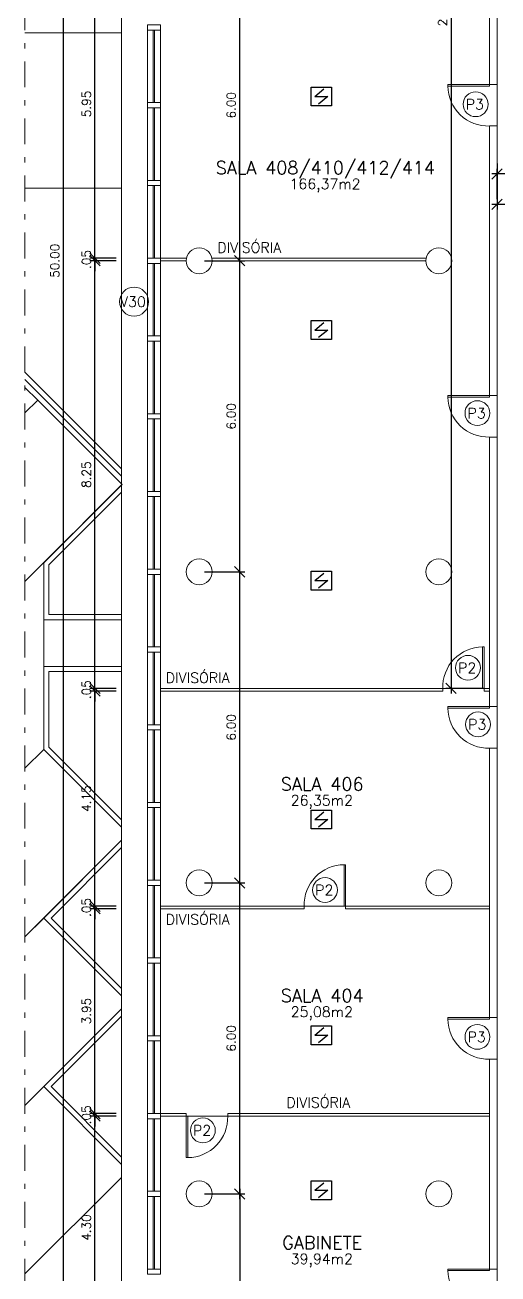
# Model space of a CAD drawing. Header units: millimetres. Extents: x 521 to 1055, y 261 to 520.
# Drawn here: x 597.95 to 607.08, y 379.7 to 403.8 of the extents above; entities that cross this region are included whole.
import ezdxf
from ezdxf.enums import TextEntityAlignment as Align

# ---------------------------------------------------------------- set-up
doc = ezdxf.new("R2010")
doc.units = ezdxf.units.MM
doc.linetypes.add('CONTINU', pattern=[0])
doc.linetypes.add('DASHDOTX2', pattern=[2, 1, -0.5, 0, -0.5])
doc.layers.add('0.1', color=8, linetype='Continuous', lineweight=13)
doc.layers.add('ppci', color=8, linetype='Continuous')
doc.styles.add('ROMANS', font='romans')
doc.styles.get("Standard").update_dxf_attribs({"font": 'romans.shx'})
doc.dimstyles.new('Fares Eng - 50', dxfattribs={"dimscale": 2, "dimtxt": 0.085, "dimasz": 0.1, "dimexe": 0.05, "dimexo": 0.05, "dimgap": 0.04, "dimtad": 1, "dimzin": 4, "dimdsep": 46, "dimtxsty": 'ROMANS', "dimblk1": 'OBLIQUE', "dimblk2": 'OBLIQUE', "dimsah": 1, "dimcen": 0.05, "dimdle": 0.05, "dimclrd": 8, "dimclre": 8, "dimclrt": 8, "dimaunit": 1, "dimadec": 0, "dimazin": 0, "dimtfac": 1, "dimtix": 1, "dimtmove": 2, "dimatfit": 0, "dimldrblk": 'OPEN90', "dimfxl": 1, "dimtolj": 1, "dimtzin": 0, "dimarcsym": 0})

# ---------------------------------------------------------------- blocks, each defined once
blk = doc.blocks.new('P80')
for points in [[(0, 0.86), (0, 0.83), (0.15, 0.83), (0.15, 0.86)], [(0, 0), (0, 0.03), (0.15, 0.03), (0.15, 0)]]:
    blk.add_lwpolyline(points)
blk.add_lwpolyline([(-0.8, 0.06), (0, 0.06), (0, 0.03), (-0.8, 0.03)], close=True)
at = {"color": 8}
blk.add_arc((-0.025, 0.056), 0.775, 88.1408, 179.6698, dxfattribs=at)
blk = doc.blocks.new('_OBLIQUE')
at = {"color": 0, "linetype": 'ByBlock'}
blk.add_line((-0.5, -0.5), (0.5, 0.5), dxfattribs=at)
blk = doc.blocks.new('*D749')
at = {"layer": '0.1', "color": 8, "linetype": 'CONTINU', "lineweight": -2, "transparency": 16777216}
for p, q in [((607.061, 401.122), (607.061, 400.234)), ((609.661, 400.334), (606.961, 400.334)), ((609.561, 400.035), (609.561, 400.434))]:
    blk.add_line(p, q, dxfattribs=at)
at = {"layer": 'DEFPOINTS', "color": 0, "linetype": 'CONTINU', "lineweight": -2, "transparency": 16777216}
for p in [(607.061, 401.222), (607.061, 400.334), (609.561, 399.935)]:
    blk.add_point(p, dxfattribs=at)
at = {"layer": '0.1', "color": 8, "linetype": 'CONTINU', "lineweight": -2, "transparency": 16777216, "xscale": 0.2, "yscale": 0.2, "zscale": 0.2, "rotation": 180}
blk.add_blockref('_OBLIQUE', (607.061, 400.334), dxfattribs=at)
at = {"layer": '0.1', "color": 8, "linetype": 'CONTINU', "lineweight": -2, "transparency": 16777216, "xscale": 0.2, "yscale": 0.2, "zscale": 0.2}
blk.add_blockref('_OBLIQUE', (609.561, 400.334), dxfattribs=at)
at = {"layer": '0.1', "color": 8, "linetype": 'CONTINU', "transparency": 16777216, "insert": (608.311, 400.499), "char_height": 0.17, "attachment_point": 5, "style": 'ROMANS'}
blk.add_mtext('\\A1;2.50', dxfattribs=at)
blk = doc.blocks.new('_Open90')
at = {"color": 0, "linetype": 'ByBlock', "lineweight": -2}
for p, q in [((0, 0), (-1, 0)), ((-0.5, 0.5), (0, 0)), ((0, 0), (-0.5, -0.5))]:
    blk.add_line(p, q, dxfattribs=at)
blk = doc.blocks.new('*D757')
at = {"layer": '0.1', "color": 8, "linetype": 'CONTINU', "lineweight": -2, "transparency": 16777216}
for p, q in [((598.691, 374.146), (598.691, 424.346)), ((599.099, 424.246), (598.591, 424.246)), ((599.099, 374.246), (598.591, 374.246))]:
    blk.add_line(p, q, dxfattribs=at)
at = {"layer": 'DEFPOINTS', "color": 0, "linetype": 'CONTINU', "lineweight": -2, "transparency": 16777216}
for p in [(598.691, 424.246), (599.199, 424.246), (599.199, 374.246)]:
    blk.add_point(p, dxfattribs=at)
at = {"layer": '0.1', "color": 8, "linetype": 'CONTINU', "lineweight": -2, "transparency": 16777216, "xscale": 0.2, "yscale": 0.2, "zscale": 0.2}
for p, rotation in [((598.691, 424.246), 90), ((598.691, 374.246), 270)]:
    blk.add_blockref('_OBLIQUE', p, dxfattribs=dict(at, rotation=rotation))
at = {"layer": '0.1', "color": 8, "linetype": 'CONTINU', "transparency": 16777216, "insert": (598.526, 399.246), "char_height": 0.17, "attachment_point": 5, "rotation": 90, "style": 'ROMANS'}
blk.add_mtext('\\A1;50.00', dxfattribs=at)
blk = doc.blocks.new('*D811')
at = {"layer": '0.1', "color": 8, "linetype": 'CONTINU', "lineweight": -2, "transparency": 16777216}
for p, q in [((601.411, 381.246), (602.194, 381.246)), ((602.094, 381.346), (602.094, 375.146)), ((601.411, 375.246), (602.194, 375.246))]:
    blk.add_line(p, q, dxfattribs=at)
at = {"layer": 'DEFPOINTS', "color": 0, "linetype": 'CONTINU', "lineweight": -2, "transparency": 16777216}
for p in [(601.311, 381.246), (601.311, 375.246), (602.094, 375.246)]:
    blk.add_point(p, dxfattribs=at)
at = {"layer": '0.1', "color": 8, "linetype": 'CONTINU', "lineweight": -2, "transparency": 16777216, "xscale": 0.2, "yscale": 0.2, "zscale": 0.2}
for p, rotation in [((602.094, 381.246), 90), ((602.094, 375.246), 270)]:
    blk.add_blockref('_OBLIQUE', p, dxfattribs=dict(at, rotation=rotation))
at = {"layer": '0.1', "color": 8, "linetype": 'CONTINU', "transparency": 16777216, "insert": (601.929, 378.246), "char_height": 0.17, "attachment_point": 5, "rotation": 90, "style": 'ROMANS'}
blk.add_mtext('\\A1;6.00', dxfattribs=at)
blk = doc.blocks.new('*D828')
at = {"layer": '0.1', "color": 8, "linetype": 'CONTINU', "lineweight": -2, "transparency": 16777216}
for p, q in [((607.061, 400.434), (607.061, 401.021)), ((616.211, 400.434), (616.211, 401.021)), ((616.311, 400.921), (606.961, 400.921))]:
    blk.add_line(p, q, dxfattribs=at)
at = {"layer": 'DEFPOINTS', "color": 0, "linetype": 'CONTINU', "lineweight": -2, "transparency": 16777216}
for p in [(607.061, 400.921), (607.061, 400.334), (616.211, 400.334)]:
    blk.add_point(p, dxfattribs=at)
at = {"layer": '0.1', "color": 8, "linetype": 'CONTINU', "lineweight": -2, "transparency": 16777216, "xscale": 0.2, "yscale": 0.2, "zscale": 0.2, "rotation": 180}
blk.add_blockref('_OBLIQUE', (607.061, 400.921), dxfattribs=at)
at = {"layer": '0.1', "color": 8, "linetype": 'CONTINU', "lineweight": -2, "transparency": 16777216, "xscale": 0.2, "yscale": 0.2, "zscale": 0.2}
blk.add_blockref('_OBLIQUE', (616.211, 400.921), dxfattribs=at)
at = {"layer": '0.1', "color": 8, "linetype": 'CONTINU', "transparency": 16777216, "insert": (611.636, 401.086), "char_height": 0.17, "attachment_point": 5, "style": 'ROMANS'}
blk.add_mtext('\\A1;9.15', dxfattribs=at)
blk = doc.blocks.new('*D837')
at = {"layer": '0.1', "color": 8, "linetype": 'CONTINU', "lineweight": -2, "transparency": 16777216}
for p, q in [((601.411, 387.246), (602.194, 387.246)), ((602.094, 381.146), (602.094, 387.346)), ((601.411, 381.246), (602.194, 381.246))]:
    blk.add_line(p, q, dxfattribs=at)
at = {"layer": 'DEFPOINTS', "color": 0, "linetype": 'CONTINU', "lineweight": -2, "transparency": 16777216}
for p in [(601.311, 387.246), (602.094, 387.246), (601.311, 381.246)]:
    blk.add_point(p, dxfattribs=at)
at = {"layer": '0.1', "color": 8, "linetype": 'CONTINU', "lineweight": -2, "transparency": 16777216, "xscale": 0.2, "yscale": 0.2, "zscale": 0.2}
for p, rotation in [((602.094, 387.246), 90), ((602.094, 381.246), 270)]:
    blk.add_blockref('_OBLIQUE', p, dxfattribs=dict(at, rotation=rotation))
at = {"layer": '0.1', "color": 8, "linetype": 'CONTINU', "transparency": 16777216, "insert": (601.929, 384.246), "char_height": 0.17, "attachment_point": 5, "rotation": 90, "style": 'ROMANS'}
blk.add_mtext('\\A1;6.00', dxfattribs=at)
blk = doc.blocks.new('*D785')
at = {"layer": '0.1', "color": 8, "linetype": 'CONTINU', "lineweight": -2, "transparency": 16777216}
for p, q in [((601.411, 393.246), (602.194, 393.246)), ((602.094, 387.146), (602.094, 393.346)), ((601.411, 387.246), (602.194, 387.246))]:
    blk.add_line(p, q, dxfattribs=at)
at = {"layer": 'DEFPOINTS', "color": 0, "linetype": 'CONTINU', "lineweight": -2, "transparency": 16777216}
for p in [(601.311, 393.246), (602.094, 393.246), (601.311, 387.246)]:
    blk.add_point(p, dxfattribs=at)
at = {"layer": '0.1', "color": 8, "linetype": 'CONTINU', "lineweight": -2, "transparency": 16777216, "xscale": 0.2, "yscale": 0.2, "zscale": 0.2}
for p, rotation in [((602.094, 393.246), 90), ((602.094, 387.246), 270)]:
    blk.add_blockref('_OBLIQUE', p, dxfattribs=dict(at, rotation=rotation))
at = {"layer": '0.1', "color": 8, "linetype": 'CONTINU', "transparency": 16777216, "insert": (601.929, 390.246), "char_height": 0.17, "attachment_point": 5, "rotation": 90, "style": 'ROMANS'}
blk.add_mtext('\\A1;6.00', dxfattribs=at)
blk = doc.blocks.new('*D838')
at = {"layer": '0.1', "color": 8, "linetype": 'CONTINU', "lineweight": -2, "transparency": 16777216}
for p, q in [((602.094, 393.146), (602.094, 399.346)), ((601.411, 399.246), (602.194, 399.246)), ((601.411, 393.246), (602.194, 393.246))]:
    blk.add_line(p, q, dxfattribs=at)
at = {"layer": 'DEFPOINTS', "color": 0, "linetype": 'CONTINU', "lineweight": -2, "transparency": 16777216}
for p in [(601.311, 399.246), (602.094, 399.246), (601.311, 393.246)]:
    blk.add_point(p, dxfattribs=at)
at = {"layer": '0.1', "color": 8, "linetype": 'CONTINU', "lineweight": -2, "transparency": 16777216, "xscale": 0.2, "yscale": 0.2, "zscale": 0.2}
for p, rotation in [((602.094, 399.246), 90), ((602.094, 393.246), 270)]:
    blk.add_blockref('_OBLIQUE', p, dxfattribs=dict(at, rotation=rotation))
at = {"layer": '0.1', "color": 8, "linetype": 'CONTINU', "transparency": 16777216, "insert": (601.929, 396.246), "char_height": 0.17, "attachment_point": 5, "rotation": 90, "style": 'ROMANS'}
blk.add_mtext('\\A1;6.00', dxfattribs=at)
blk = doc.blocks.new('*D839')
at = {"layer": '0.1', "color": 8, "linetype": 'CONTINU', "lineweight": -2, "transparency": 16777216}
for p, q in [((602.094, 399.146), (602.094, 405.346)), ((601.411, 405.246), (602.194, 405.246)), ((601.411, 399.246), (602.194, 399.246))]:
    blk.add_line(p, q, dxfattribs=at)
at = {"layer": 'DEFPOINTS', "color": 0, "linetype": 'CONTINU', "lineweight": -2, "transparency": 16777216}
for p in [(601.311, 405.246), (602.094, 405.246), (601.311, 399.246)]:
    blk.add_point(p, dxfattribs=at)
at = {"layer": '0.1', "color": 8, "linetype": 'CONTINU', "lineweight": -2, "transparency": 16777216, "xscale": 0.2, "yscale": 0.2, "zscale": 0.2}
for p, rotation in [((602.094, 405.246), 90), ((602.094, 399.246), 270)]:
    blk.add_blockref('_OBLIQUE', p, dxfattribs=dict(at, rotation=rotation))
at = {"layer": '0.1', "color": 8, "linetype": 'CONTINU', "transparency": 16777216, "insert": (601.929, 402.246), "char_height": 0.17, "attachment_point": 5, "rotation": 90, "style": 'ROMANS'}
blk.add_mtext('\\A1;6.00', dxfattribs=at)
blk = doc.blocks.new('*D845')
at = {"layer": '0.1', "color": 8, "linetype": 'CONTINU', "lineweight": -2, "transparency": 16777216}
for p, q in [((599.711, 382.746), (599.199, 382.746)), ((599.299, 378.346), (599.299, 382.846)), ((599.711, 378.446), (599.199, 378.446))]:
    blk.add_line(p, q, dxfattribs=at)
at = {"layer": 'DEFPOINTS', "color": 0, "linetype": 'CONTINU', "lineweight": -2, "transparency": 16777216}
for p in [(599.299, 382.746), (599.811, 382.746), (599.811, 378.446)]:
    blk.add_point(p, dxfattribs=at)
at = {"layer": '0.1', "color": 8, "linetype": 'CONTINU', "lineweight": -2, "transparency": 16777216, "xscale": 0.2, "yscale": 0.2, "zscale": 0.2}
for p, rotation in [((599.299, 382.746), 90), ((599.299, 378.446), 270)]:
    blk.add_blockref('_OBLIQUE', p, dxfattribs=dict(at, rotation=rotation))
at = {"layer": '0.1', "color": 8, "linetype": 'CONTINU', "transparency": 16777216, "insert": (599.134, 380.596), "char_height": 0.17, "attachment_point": 5, "rotation": 90, "style": 'ROMANS'}
blk.add_mtext('\\A1;4.30', dxfattribs=at)
blk = doc.blocks.new('*D846')
at = {"layer": '0.1', "color": 8, "linetype": 'CONTINU', "lineweight": -2, "transparency": 16777216}
for p, q in [((599.299, 382.796), (599.299, 382.996)), ((599.711, 382.796), (599.199, 382.796)), ((599.711, 382.746), (599.199, 382.746)), ((599.299, 382.746), (599.299, 382.796)), ((599.299, 382.746), (599.299, 382.546))]:
    blk.add_line(p, q, dxfattribs=at)
at = {"layer": 'DEFPOINTS', "color": 0, "linetype": 'CONTINU', "lineweight": -2, "transparency": 16777216}
for p in [(599.299, 382.796), (599.811, 382.796), (599.811, 382.746)]:
    blk.add_point(p, dxfattribs=at)
at = {"layer": '0.1', "color": 8, "linetype": 'CONTINU', "lineweight": -2, "transparency": 16777216, "xscale": 0.2, "yscale": 0.2, "zscale": 0.2}
for p, rotation in [((599.299, 382.796), 270), ((599.299, 382.746), 90)]:
    blk.add_blockref('_OBLIQUE', p, dxfattribs=dict(at, rotation=rotation))
at = {"layer": '0.1', "color": 8, "linetype": 'CONTINU', "transparency": 16777216, "insert": (599.134, 382.771), "char_height": 0.17, "attachment_point": 5, "rotation": 90, "style": 'ROMANS'}
blk.add_mtext('\\A1;.05', dxfattribs=at)
blk = doc.blocks.new('*D847')
at = {"layer": '0.1', "color": 8, "linetype": 'CONTINU', "lineweight": -2, "transparency": 16777216}
for p, q in [((599.711, 386.746), (599.199, 386.746)), ((599.299, 382.696), (599.299, 386.846)), ((599.711, 382.796), (599.199, 382.796))]:
    blk.add_line(p, q, dxfattribs=at)
at = {"layer": 'DEFPOINTS', "color": 0, "linetype": 'CONTINU', "lineweight": -2, "transparency": 16777216}
for p in [(599.299, 386.746), (599.811, 386.746), (599.811, 382.796)]:
    blk.add_point(p, dxfattribs=at)
at = {"layer": '0.1', "color": 8, "linetype": 'CONTINU', "lineweight": -2, "transparency": 16777216, "xscale": 0.2, "yscale": 0.2, "zscale": 0.2}
for p, rotation in [((599.299, 386.746), 90), ((599.299, 382.796), 270)]:
    blk.add_blockref('_OBLIQUE', p, dxfattribs=dict(at, rotation=rotation))
at = {"layer": '0.1', "color": 8, "linetype": 'CONTINU', "transparency": 16777216, "insert": (599.134, 384.771), "char_height": 0.17, "attachment_point": 5, "rotation": 90, "style": 'ROMANS'}
blk.add_mtext('\\A1;3.95', dxfattribs=at)
blk = doc.blocks.new('*D848')
at = {"layer": '0.1', "color": 8, "linetype": 'CONTINU', "lineweight": -2, "transparency": 16777216}
for p, q in [((599.299, 386.796), (599.299, 386.996)), ((599.711, 386.796), (599.199, 386.796)), ((599.711, 386.746), (599.199, 386.746)), ((599.299, 386.746), (599.299, 386.796)), ((599.299, 386.746), (599.299, 386.546))]:
    blk.add_line(p, q, dxfattribs=at)
at = {"layer": 'DEFPOINTS', "color": 0, "linetype": 'CONTINU', "lineweight": -2, "transparency": 16777216}
for p in [(599.299, 386.796), (599.811, 386.796), (599.811, 386.746)]:
    blk.add_point(p, dxfattribs=at)
at = {"layer": '0.1', "color": 8, "linetype": 'CONTINU', "lineweight": -2, "transparency": 16777216, "xscale": 0.2, "yscale": 0.2, "zscale": 0.2}
for p, rotation in [((599.299, 386.796), 270), ((599.299, 386.746), 90)]:
    blk.add_blockref('_OBLIQUE', p, dxfattribs=dict(at, rotation=rotation))
at = {"layer": '0.1', "color": 8, "linetype": 'CONTINU', "transparency": 16777216, "insert": (599.134, 386.771), "char_height": 0.17, "attachment_point": 5, "rotation": 90, "style": 'ROMANS'}
blk.add_mtext('\\A1;.05', dxfattribs=at)
blk = doc.blocks.new('*D849')
at = {"layer": '0.1', "color": 8, "linetype": 'CONTINU', "lineweight": -2, "transparency": 16777216}
for p, q in [((599.711, 390.946), (599.199, 390.946)), ((599.299, 386.696), (599.299, 391.046)), ((599.711, 386.796), (599.199, 386.796))]:
    blk.add_line(p, q, dxfattribs=at)
at = {"layer": 'DEFPOINTS', "color": 0, "linetype": 'CONTINU', "lineweight": -2, "transparency": 16777216}
for p in [(599.299, 390.946), (599.811, 390.946), (599.811, 386.796)]:
    blk.add_point(p, dxfattribs=at)
at = {"layer": '0.1', "color": 8, "linetype": 'CONTINU', "lineweight": -2, "transparency": 16777216, "xscale": 0.2, "yscale": 0.2, "zscale": 0.2}
for p, rotation in [((599.299, 390.946), 90), ((599.299, 386.796), 270)]:
    blk.add_blockref('_OBLIQUE', p, dxfattribs=dict(at, rotation=rotation))
at = {"layer": '0.1', "color": 8, "linetype": 'CONTINU', "transparency": 16777216, "insert": (599.134, 388.871), "char_height": 0.17, "attachment_point": 5, "rotation": 90, "style": 'ROMANS'}
blk.add_mtext('\\A1;4.15', dxfattribs=at)
blk = doc.blocks.new('*D850')
at = {"layer": '0.1', "color": 8, "linetype": 'CONTINU', "lineweight": -2, "transparency": 16777216}
for p, q in [((599.299, 390.996), (599.299, 391.196)), ((599.711, 390.996), (599.199, 390.996)), ((599.711, 390.946), (599.199, 390.946)), ((599.299, 390.946), (599.299, 390.996)), ((599.299, 390.946), (599.299, 390.746))]:
    blk.add_line(p, q, dxfattribs=at)
at = {"layer": 'DEFPOINTS', "color": 0, "linetype": 'CONTINU', "lineweight": -2, "transparency": 16777216}
for p in [(599.299, 390.996), (599.811, 390.996), (599.811, 390.946)]:
    blk.add_point(p, dxfattribs=at)
at = {"layer": '0.1', "color": 8, "linetype": 'CONTINU', "lineweight": -2, "transparency": 16777216, "xscale": 0.2, "yscale": 0.2, "zscale": 0.2}
for p, rotation in [((599.299, 390.996), 270), ((599.299, 390.946), 90)]:
    blk.add_blockref('_OBLIQUE', p, dxfattribs=dict(at, rotation=rotation))
at = {"layer": '0.1', "color": 8, "linetype": 'CONTINU', "transparency": 16777216, "insert": (599.134, 390.971), "char_height": 0.17, "attachment_point": 5, "rotation": 90, "style": 'ROMANS'}
blk.add_mtext('\\A1;.05', dxfattribs=at)
blk = doc.blocks.new('*D851')
at = {"layer": '0.1', "color": 8, "linetype": 'CONTINU', "lineweight": -2, "transparency": 16777216}
for p, q in [((599.299, 390.896), (599.299, 399.346)), ((599.711, 399.246), (599.199, 399.246)), ((599.711, 390.996), (599.199, 390.996))]:
    blk.add_line(p, q, dxfattribs=at)
at = {"layer": 'DEFPOINTS', "color": 0, "linetype": 'CONTINU', "lineweight": -2, "transparency": 16777216}
for p in [(599.299, 399.246), (599.811, 399.246), (599.811, 390.996)]:
    blk.add_point(p, dxfattribs=at)
at = {"layer": '0.1', "color": 8, "linetype": 'CONTINU', "lineweight": -2, "transparency": 16777216, "xscale": 0.2, "yscale": 0.2, "zscale": 0.2}
for p, rotation in [((599.299, 399.246), 90), ((599.299, 390.996), 270)]:
    blk.add_blockref('_OBLIQUE', p, dxfattribs=dict(at, rotation=rotation))
at = {"layer": '0.1', "color": 8, "linetype": 'CONTINU', "transparency": 16777216, "insert": (599.134, 395.121), "char_height": 0.17, "attachment_point": 5, "rotation": 90, "style": 'ROMANS'}
blk.add_mtext('\\A1;8.25', dxfattribs=at)
blk = doc.blocks.new('*D852')
at = {"layer": '0.1', "color": 8, "linetype": 'CONTINU', "lineweight": -2, "transparency": 16777216}
for p, q in [((599.299, 399.296), (599.299, 399.496)), ((599.711, 399.296), (599.199, 399.296)), ((599.299, 399.246), (599.299, 399.296)), ((599.711, 399.246), (599.199, 399.246)), ((599.299, 399.246), (599.299, 399.046))]:
    blk.add_line(p, q, dxfattribs=at)
at = {"layer": 'DEFPOINTS', "color": 0, "linetype": 'CONTINU', "lineweight": -2, "transparency": 16777216}
for p in [(599.299, 399.296), (599.811, 399.296), (599.811, 399.246)]:
    blk.add_point(p, dxfattribs=at)
at = {"layer": '0.1', "color": 8, "linetype": 'CONTINU', "lineweight": -2, "transparency": 16777216, "xscale": 0.2, "yscale": 0.2, "zscale": 0.2}
for p, rotation in [((599.299, 399.296), 270), ((599.299, 399.246), 90)]:
    blk.add_blockref('_OBLIQUE', p, dxfattribs=dict(at, rotation=rotation))
at = {"layer": '0.1', "color": 8, "linetype": 'CONTINU', "transparency": 16777216, "insert": (599.134, 399.271), "char_height": 0.17, "attachment_point": 5, "rotation": 90, "style": 'ROMANS'}
blk.add_mtext('\\A1;.05', dxfattribs=at)
blk = doc.blocks.new('*D853')
at = {"layer": '0.1', "color": 8, "linetype": 'CONTINU', "lineweight": -2, "transparency": 16777216}
for p, q in [((599.299, 399.196), (599.299, 405.346)), ((599.711, 405.246), (599.199, 405.246)), ((599.711, 399.296), (599.199, 399.296))]:
    blk.add_line(p, q, dxfattribs=at)
at = {"layer": 'DEFPOINTS', "color": 0, "linetype": 'CONTINU', "lineweight": -2, "transparency": 16777216}
for p in [(599.299, 405.246), (599.811, 405.246), (599.811, 399.296)]:
    blk.add_point(p, dxfattribs=at)
at = {"layer": '0.1', "color": 8, "linetype": 'CONTINU', "lineweight": -2, "transparency": 16777216, "xscale": 0.2, "yscale": 0.2, "zscale": 0.2}
for p, rotation in [((599.299, 405.246), 90), ((599.299, 399.296), 270)]:
    blk.add_blockref('_OBLIQUE', p, dxfattribs=dict(at, rotation=rotation))
at = {"layer": '0.1', "color": 8, "linetype": 'CONTINU', "transparency": 16777216, "insert": (599.134, 402.271), "char_height": 0.17, "attachment_point": 5, "rotation": 90, "style": 'ROMANS'}
blk.add_mtext('\\A1;5.95', dxfattribs=at)
blk = doc.blocks.new('ÁREA')
for p in [(0.00005, 0.00376), (0, 0)]:
    blk.add_attdef('COMPARTIMENTO', text='', height=0.0025).set_placement(p, align=Align.CENTER)
at = {"color": 1}
for p in [(-0.00005, -0.00376), (-0.0001, -0.00752)]:
    blk.add_attdef('ÁREA', text='', height=0.002, dxfattribs=at).set_placement(p, align=Align.CENTER)
blk = doc.blocks.new('*D3265')
at = {"layer": '0.1', "color": 8, "linetype": 'CONTINU', "lineweight": -2, "transparency": 16777216}
for p, q in [((606.811, 417.196), (606.073, 417.196)), ((606.173, 417.296), (606.173, 390.896)), ((606.811, 390.996), (606.073, 390.996))]:
    blk.add_line(p, q, dxfattribs=at)
at = {"layer": 'DEFPOINTS', "color": 0, "linetype": 'CONTINU', "lineweight": -2, "transparency": 16777216}
for p in [(606.911, 417.196), (606.173, 390.996), (606.911, 390.996)]:
    blk.add_point(p, dxfattribs=at)
at = {"layer": '0.1', "color": 8, "linetype": 'CONTINU', "lineweight": -2, "transparency": 16777216, "xscale": 0.2, "yscale": 0.2, "zscale": 0.2}
for p, rotation in [((606.173, 417.196), 90), ((606.173, 390.996), 270)]:
    blk.add_blockref('_OBLIQUE', p, dxfattribs=dict(at, rotation=rotation))
at = {"layer": '0.1', "color": 8, "linetype": 'CONTINU', "lineweight": -2, "transparency": 16777216, "insert": (606.008, 404.096), "char_height": 0.17, "attachment_point": 5, "rotation": 90, "style": 'ROMANS'}
blk.add_mtext('\\A1;26.20', dxfattribs=at)

msp = doc.modelspace()

# ---------------------------------------------------------------- linework, layer by layer
at = {"layer": '0.1', "color": 8, "linetype": 'DASHDOTX2', "ltscale": 0.5}
msp.add_line((597.94872, 365.19275), (597.94872, 428.20423), dxfattribs=at)
at = {"layer": '0.1', "color": 8, "linetype": 'CONTINU'}
for p, q in [((599.81144, 375.39649), (599.81144, 423.09649)), ((600.31144, 402.29649), (600.31144, 403.69649)), ((600.42144, 402.29649), (600.42144, 403.69649)), ((600.45144, 402.29649), (600.45144, 403.69649)), ((600.56144, 402.29649), (600.56144, 403.69649)), ((607.06144, 401.84649), (607.06144, 402.64649)), ((600.31144, 400.79649), (600.31144, 402.19649)), ((600.42144, 400.79649), (600.42144, 402.19649)), ((600.45144, 400.79649), (600.45144, 402.19649)), ((600.56144, 400.79649), (600.56144, 402.19649)), ((600.31144, 399.29649), (600.31144, 400.69649)), ((600.42144, 399.29649), (600.42144, 400.69649)), ((600.45144, 399.29649), (600.45144, 400.69649)), ((600.56144, 399.29649), (600.56144, 400.69649)), ((601.06649, 399.29649), (600.56144, 399.29649)), ((605.69149, 399.29649), (601.55639, 399.29649)), ((600.31144, 397.79649), (600.31144, 399.19649)), ((600.42144, 397.79649), (600.42144, 399.19649)), ((600.45144, 397.79649), (600.45144, 399.19649)), ((601.06144, 399.24649), (600.56144, 399.24649)), ((600.56144, 397.79649), (600.56144, 399.19649)), ((605.68644, 399.24649), (601.56144, 399.24649)), ((600.31144, 396.29649), (600.31144, 397.69649)), ((600.42144, 396.29649), (600.42144, 397.69649)), ((600.45144, 396.29649), (600.45144, 397.69649)), ((600.56144, 396.29649), (600.56144, 397.69649)), ((607.06144, 396.64649), (607.06144, 395.84649)), ((600.31144, 394.79649), (600.31144, 396.19649)), ((600.42144, 394.79649), (600.42144, 396.19649)), ((600.45144, 394.79649), (600.45144, 396.19649)), ((600.56144, 394.79649), (600.56144, 396.19649)), ((600.31144, 393.29649), (600.31144, 394.69649)), ((600.42144, 393.29649), (600.42144, 394.69649)), ((600.45144, 393.29649), (600.45144, 394.69649)), ((600.56144, 393.29649), (600.56144, 394.69649)), ((600.31144, 391.79649), (600.31144, 393.19649)), ((600.42144, 391.79649), (600.42144, 393.19649)), ((600.45144, 391.79649), (600.45144, 393.19649)), ((600.56144, 391.79649), (600.56144, 393.19649)), ((598.31003, 391.4205), (598.31003, 392.3205)), ((600.31144, 390.29649), (600.31144, 391.69649)), ((600.42144, 390.29649), (600.42144, 391.69649)), ((600.45144, 390.29649), (600.45144, 391.69649)), ((600.56144, 390.99649), (600.56144, 391.69649)), ((600.56144, 390.99649), (606.01144, 390.99649)), ((600.56144, 390.94649), (600.56144, 390.99649)), ((600.56144, 390.29649), (600.56144, 390.94649)), ((600.56144, 390.94649), (606.01144, 390.94649)), ((606.01144, 390.94649), (606.01144, 390.99649)), ((606.81144, 390.99649), (606.01144, 390.99649)), ((606.81144, 390.99649), (606.81144, 390.94649)), ((606.81144, 390.99649), (606.91144, 390.99649)), ((606.81144, 390.94649), (606.91144, 390.94649)), ((607.06144, 389.84649), (607.06144, 390.64649)), ((600.31144, 388.79649), (600.31144, 390.19649)), ((600.42144, 388.79649), (600.42144, 390.19649)), ((600.45144, 388.79649), (600.45144, 390.19649)), ((600.56144, 388.79649), (600.56144, 390.19649)), ((600.31144, 387.29649), (600.31144, 388.69649)), ((600.42144, 387.29649), (600.42144, 388.69649)), ((600.45144, 387.29649), (600.45144, 388.69649)), ((600.56144, 388.69649), (600.56144, 388.79649)), ((600.56144, 387.29649), (600.56144, 388.69649)), ((600.31144, 385.79649), (600.31144, 387.19649)), ((600.42144, 385.79649), (600.42144, 387.19649)), ((600.45144, 385.79649), (600.45144, 387.19649)), ((600.56144, 386.79649), (600.56144, 387.19649)), ((600.56144, 386.74649), (600.56144, 386.79649)), ((603.33644, 386.79649), (600.56144, 386.79649)), ((600.56144, 385.79649), (600.56144, 386.74649)), ((603.33644, 386.74649), (600.56144, 386.74649)), ((603.33644, 386.79649), (603.33644, 386.74649)), ((603.33644, 386.79649), (604.13644, 386.79649)), ((606.91144, 386.79649), (604.13644, 386.79649)), ((604.13644, 386.74649), (604.13644, 386.79649)), ((606.91144, 386.74649), (604.13644, 386.74649)), ((600.31144, 384.29649), (600.31144, 385.69649)), ((600.42144, 384.29649), (600.42144, 385.69649)), ((600.45144, 384.29649), (600.45144, 385.69649)), ((600.56144, 384.29649), (600.56144, 385.69649)), ((607.06144, 383.84649), (607.06144, 384.64649)), ((600.31144, 382.79649), (600.31144, 384.19649)), ((600.42144, 382.79649), (600.42144, 384.19649)), ((600.45144, 382.79649), (600.45144, 384.19649)), ((600.56144, 382.79649), (600.56144, 384.19649)), ((600.31144, 381.29649), (600.31144, 382.69649)), ((600.42144, 381.29649), (600.42144, 382.69649)), ((600.45144, 381.29649), (600.45144, 382.69649)), ((600.56144, 382.79649), (600.56144, 382.69649)), ((601.06144, 382.79649), (600.56144, 382.79649)), ((601.06144, 382.74649), (600.56144, 382.74649)), ((600.56144, 381.29649), (600.56144, 382.69649)), ((601.06144, 382.79649), (601.06144, 382.74649)), ((601.06144, 382.74649), (601.86144, 382.74649)), ((606.91144, 382.79649), (601.86144, 382.79649)), ((601.86144, 382.74649), (601.86144, 382.79649)), ((606.91144, 382.74649), (601.86144, 382.74649)), ((600.31144, 379.79649), (600.31144, 381.19649)), ((600.42144, 379.79649), (600.42144, 381.19649)), ((600.45144, 379.79649), (600.45144, 381.19649)), ((600.56144, 379.79649), (600.56144, 381.19649)), ((607.06144, 378.99649), (607.06144, 379.79649))]:
    msp.add_line(p, q, dxfattribs=at)
at = {"layer": '0.1', "color": 7}
for p, q in [((606.91144, 407.84649), (606.91144, 402.64649)), ((607.06144, 407.84649), (607.06144, 402.64649)), ((606.91144, 402.64649), (607.06144, 402.64649)), ((606.91144, 401.84649), (607.06144, 401.84649)), ((606.91144, 401.84649), (606.91144, 396.64649)), ((607.06144, 401.84649), (607.06144, 396.64649)), ((606.91144, 396.64649), (607.06144, 396.64649)), ((606.91144, 395.84649), (607.06144, 395.84649)), ((606.91144, 395.84649), (606.91144, 390.64649)), ((607.06144, 395.84649), (607.06144, 390.64649)), ((606.91144, 390.64649), (607.06144, 390.64649)), ((606.91144, 389.84649), (606.91144, 384.64649)), ((606.91144, 389.84649), (607.06144, 389.84649)), ((607.06144, 389.84649), (607.06144, 384.64649)), ((606.91144, 384.64649), (607.06144, 384.64649)), ((606.91144, 383.84649), (606.91144, 379.79649)), ((606.91144, 383.84649), (607.06144, 383.84649)), ((607.06144, 383.84649), (607.06144, 379.79649)), ((607.06144, 379.79649), (606.91144, 379.79649))]:
    msp.add_line(p, q, dxfattribs=at)
at = {"layer": '0.1', "color": 8}
for p, q in [((599.81144, 403.64649), (597.94872, 403.64649)), ((597.94872, 400.64649), (599.81144, 400.64649)), ((597.94872, 397.09623), (599.81144, 395.23351)), ((597.94872, 396.95481), (599.81144, 395.09209)), ((599.81144, 394.92191), (598.31003, 393.4205)), ((599.81144, 394.78049), (598.41003, 393.37908)), ((598.31003, 393.4205), (598.31003, 392.3205)), ((598.41003, 393.37908), (598.41003, 392.4205)), ((598.31003, 392.3205), (599.81144, 392.3205)), ((598.41003, 392.4205), (599.81144, 392.4205)), ((598.31003, 391.4205), (599.81144, 391.4205)), ((598.31003, 389.8205), (598.31003, 391.4205)), ((598.41003, 389.86192), (598.41003, 391.3205)), ((598.41003, 391.3205), (599.81144, 391.3205)), ((599.81144, 388.46051), (598.41003, 389.86192)), ((599.81144, 388.31909), (598.31003, 389.8205)), ((599.81144, 388.06922), (598.31003, 386.56781)), ((599.81144, 387.9278), (598.45145, 386.56781)), ((599.81144, 385.20782), (598.45145, 386.56781)), ((599.81144, 384.67511), (598.45145, 383.31512)), ((599.81144, 381.81371), (598.31003, 383.31512)), ((599.81144, 381.95513), (598.45145, 383.31512))]:
    msp.add_line(p, q, dxfattribs=at)
at = {"layer": '0.1', "color": 8, "linetype": 'CONTINU'}
for points in [[(600.31144, 403.79649), (600.56144, 403.79649), (600.56144, 403.69649), (600.31144, 403.69649)], [(600.31144, 402.29649), (600.56144, 402.29649), (600.56144, 402.19649), (600.31144, 402.19649)], [(600.31144, 400.79649), (600.56144, 400.79649), (600.56144, 400.69649), (600.31144, 400.69649)], [(600.31144, 399.29649), (600.56144, 399.29649), (600.56144, 399.19649), (600.31144, 399.19649)], [(600.31144, 397.79649), (600.56144, 397.79649), (600.56144, 397.69649), (600.31144, 397.69649)], [(600.31144, 396.29649), (600.56144, 396.29649), (600.56144, 396.19649), (600.31144, 396.19649)], [(600.31144, 394.79649), (600.56144, 394.79649), (600.56144, 394.69649), (600.31144, 394.69649)], [(600.31144, 393.29649), (600.56144, 393.29649), (600.56144, 393.19649), (600.31144, 393.19649)], [(600.31144, 391.79649), (600.56144, 391.79649), (600.56144, 391.69649), (600.31144, 391.69649)], [(600.31144, 390.29649), (600.56144, 390.29649), (600.56144, 390.19649), (600.31144, 390.19649)], [(600.31144, 387.29649), (600.56144, 387.29649), (600.56144, 387.19649), (600.31144, 387.19649)], [(600.31144, 385.79649), (600.56144, 385.79649), (600.56144, 385.69649), (600.31144, 385.69649)], [(600.31144, 384.29649), (600.56144, 384.29649), (600.56144, 384.19649), (600.31144, 384.19649)], [(600.31144, 381.29649), (600.56144, 381.29649), (600.56144, 381.19649), (600.31144, 381.19649)], [(600.31144, 379.79649), (600.56144, 379.79649), (600.56144, 379.69649), (600.31144, 379.69649)]]:
    msp.add_lwpolyline(points, close=True, dxfattribs=at)
at = {"layer": '0.1', "color": 8}
for points in [[(597.94872, 396.31188), (598.19519, 396.55835), (597.94872, 396.80481)], [(597.94872, 393.05919), (599.82153, 394.932), (598.19519, 396.55835), (597.94872, 396.31188)], [(599.81144, 388.31909), (598.31003, 389.8205), (597.94872, 389.45919)], [(597.94872, 386.2065), (599.81144, 388.06922)], [(599.81144, 385.0664), (598.31003, 386.56781), (597.94872, 386.2065)], [(597.94872, 382.95381), (599.81144, 384.81653)], [(599.81144, 381.81371), (598.31003, 383.31512), (597.94872, 382.95381)], [(597.94872, 379.70112), (599.81144, 381.56384)]]:
    msp.add_lwpolyline(points, dxfattribs=at)
for points in [[(606.78144, 391.79649), (606.78144, 390.99649), (606.81144, 390.99649), (606.81144, 391.79649)], [(604.10644, 387.59649), (604.10644, 386.79649), (604.13644, 386.79649), (604.13644, 387.59649)], [(601.09144, 381.94649), (601.09144, 382.74649), (601.06144, 382.74649), (601.06144, 381.94649)]]:
    msp.add_lwpolyline(points, close=True, dxfattribs=at)
at = {"layer": '0.1', "color": 8, "linetype": 'CONTINU'}
for points in [[(600.56144, 388.69649), (600.31144, 388.69649), (600.31144, 388.79649), (600.56144, 388.79649)], [(600.56144, 382.69649), (600.31144, 382.69649), (600.31144, 382.79649), (600.56144, 382.79649)]]:
    msp.add_lwpolyline(points, dxfattribs=at)
at = {"layer": '0.1', "color": 8}
for centre, radius in [((606.64595, 402.26636), 0.23964), ((600.05399, 398.45681), 0.28038), ((606.68055, 396.30669), 0.23964), ((606.49766, 391.39448), 0.23964), ((606.69199, 390.30345), 0.23964), ((603.73924, 387.10756), 0.23964), ((606.68083, 384.27463), 0.23964), ((601.38192, 382.47069), 0.23964)]:
    msp.add_circle(centre, radius, dxfattribs=at)
at = {"layer": '0.1', "color": 7}
for centre in [(601.31144, 399.24649), (605.93644, 399.24649), (601.31144, 393.24649), (605.93644, 393.24649), (601.31144, 387.24649), (605.93644, 387.24649), (601.31144, 381.24649), (605.93644, 381.24649)]:
    msp.add_circle(centre, 0.25, dxfattribs=at)
at = {"layer": '0.1', "color": 8}
for centre, start, end in [((606.78591, 391.02163), 90.330199, 181.859182), ((604.11091, 386.82163), 90.330199, 181.859182), ((601.08698, 382.72135), 270.330199, 1.859182)]:
    msp.add_arc(centre, 0.77487, start, end, dxfattribs=at)
at = {"layer": 'ppci', "color": 10, "linetype": 'Continuous'}
for p, q in [((603.54098, 402.41528), (603.71961, 402.56159)), ((603.54098, 402.41528), (603.79429, 402.41528)), ((603.79429, 402.41528), (603.61566, 402.26897)), ((603.54098, 397.91093), (603.71961, 398.05724)), ((603.54098, 397.91093), (603.79429, 397.91093)), ((603.79429, 397.91093), (603.61566, 397.76462)), ((603.54098, 393.07617), (603.71961, 393.22249)), ((603.54098, 393.07617), (603.79429, 393.07617)), ((603.79429, 393.07617), (603.61566, 392.92986)), ((603.54098, 388.46755), (603.71961, 388.61387)), ((603.54098, 388.46755), (603.79429, 388.46755)), ((603.79429, 388.46755), (603.61566, 388.32124)), ((603.54098, 384.30636), (603.71961, 384.45268)), ((603.54098, 384.30636), (603.79429, 384.30636)), ((603.79429, 384.30636), (603.61566, 384.16005)), ((603.54098, 381.31573), (603.71961, 381.46205)), ((603.54098, 381.31573), (603.79429, 381.31573)), ((603.79429, 381.31573), (603.61566, 381.16942))]:
    msp.add_line(p, q, dxfattribs=at)
for points in [[(603.46974, 402.59749), (603.86554, 402.59749), (603.86554, 402.23307), (603.46974, 402.23307)], [(603.46974, 398.09314), (603.86554, 398.09314), (603.86554, 397.72872), (603.46974, 397.72872)], [(603.46974, 393.25838), (603.86554, 393.25838), (603.86554, 392.89396), (603.46974, 392.89396)], [(603.46974, 388.64976), (603.86554, 388.64976), (603.86554, 388.28534), (603.46974, 388.28534)], [(603.46974, 384.48857), (603.86554, 384.48857), (603.86554, 384.12416), (603.46974, 384.12416)], [(603.46974, 381.49794), (603.86554, 381.49794), (603.86554, 381.13352), (603.46974, 381.13352)]]:
    msp.add_lwpolyline(points, close=True, dxfattribs=at)

# ---------------------------------------------------------------- block references
at = {"layer": '0.1', "color": 8, "xscale": -1, "rotation": 180}
for p in [(606.91144, 402.67649), (606.91144, 396.67649), (606.91144, 390.67649), (606.91144, 384.67649), (606.91144, 379.82649)]:
    msp.add_blockref('P80', p, dxfattribs=at)
at = {"layer": '0.1', "color": 8}
ref = msp.add_blockref('ÁREA', (603.746, 400.91695), dxfattribs=dict(at, xscale=133.3333333333333, yscale=133.3333333333333, zscale=133.3333333333333))
ref.add_attrib('COMPARTIMENTO', 'SALA 408/410/412/414', dxfattribs={"layer": '0', "color": 3, "height": 0.25}).set_placement((603.746, 400.91695), align=Align.CENTER)
ref.add_attrib('ÁREA', '166,37m2', dxfattribs={"layer": '0', "color": 1, "height": 0.2}).set_placement((603.73937, 400.629), align=Align.CENTER)
ref = msp.add_blockref('ÁREA', (603.68514, 389.02556), dxfattribs=dict(at, xscale=133.3333333333333, yscale=133.3333333333333, zscale=133.3333333333333))
ref.add_attrib('COMPARTIMENTO', 'SALA 406', dxfattribs={"layer": '0', "color": 3, "height": 0.25}).set_placement((603.68514, 389.02556), align=Align.CENTER)
ref.add_attrib('ÁREA', '26,35m2', dxfattribs={"layer": '0', "color": 1, "height": 0.2}).set_placement((603.67851, 388.7376), align=Align.CENTER)
ref = msp.add_blockref('ÁREA', (603.68514, 384.94639), dxfattribs=dict(at, xscale=133.3333333333333, yscale=133.3333333333333, zscale=133.3333333333333))
ref.add_attrib('COMPARTIMENTO', 'SALA 404', dxfattribs={"layer": '0', "color": 3, "height": 0.25}).set_placement((603.68514, 384.94639), align=Align.CENTER)
ref.add_attrib('ÁREA', '25,08m2', dxfattribs={"layer": '0', "color": 1, "height": 0.2}).set_placement((603.67851, 384.65844), align=Align.CENTER)
ref = msp.add_blockref('ÁREA', (603.68514, 380.17987), dxfattribs=dict(at, xscale=133.3333333333333, yscale=133.3333333333333, zscale=133.3333333333333))
ref.add_attrib('COMPARTIMENTO', 'GABINETE', dxfattribs={"layer": '0', "color": 3, "height": 0.25}).set_placement((603.68514, 380.17987), align=Align.CENTER)
ref.add_attrib('ÁREA', '39,94m2', dxfattribs={"layer": '0', "color": 1, "height": 0.2}).set_placement((603.67851, 379.89192), align=Align.CENTER)

# ---------------------------------------------------------------- texts
for s, p in [('P3', (606.45534, 402.16485)), ('DIVISÓRIA', (601.66001, 399.40201)), ('V30', (599.7832, 398.3553)), ('P3', (606.48994, 396.20518)), ('DIVISÓRIA', (600.66506, 391.10201)), ('P2', (606.30705, 391.29297)), ('P3', (606.50139, 390.20193)), ('P2', (603.54863, 387.00605)), ('DIVISÓRIA', (600.66506, 386.44131)), ('P3', (606.49023, 384.17312)), ('DIVISÓRIA', (602.99356, 382.9078)), ('P2', (601.19131, 382.36918))]:
    msp.add_text(s, height=0.2, dxfattribs=at).set_placement(p)

# ---------------------------------------------------------------- dimensions: what is measured, and where the dimension line sits
at = {"layer": '0.1', "color": 8, "linetype": 'CONTINU'}
for base, p1, p2, picture, middle in [((598.69139, 424.24649), (599.19909, 374.24649), (599.19909, 424.24649), '*D757', (598.52639, 399.24649)), ((599.29909, 405.24649), (599.81144, 399.29649), (599.81144, 405.24649), '*D853', (599.13409, 402.27149)), ((602.09433, 405.24649), (601.31144, 399.24649), (601.31144, 405.24649), '*D839', (601.92933, 402.24649)), ((599.29909, 399.29649), (599.81144, 399.24649), (599.81144, 399.29649), '*D852', (599.13409, 399.27149)), ((599.29909, 399.24649), (599.81144, 390.99649), (599.81144, 399.24649), '*D851', (599.13409, 395.12149)), ((602.09433, 399.24649), (601.31144, 393.24649), (601.31144, 399.24649), '*D838', (601.92933, 396.24649)), ((602.09433, 393.24649), (601.31144, 387.24649), (601.31144, 393.24649), '*D785', (601.92933, 390.24649)), ((599.29909, 390.99649), (599.81144, 390.94649), (599.81144, 390.99649), '*D850', (599.13409, 390.97149)), ((599.29909, 390.94649), (599.81144, 386.79649), (599.81144, 390.94649), '*D849', (599.13409, 388.87149)), ((602.09433, 387.24649), (601.31144, 381.24649), (601.31144, 387.24649), '*D837', (601.92933, 384.24649)), ((599.29909, 386.79649), (599.81144, 386.74649), (599.81144, 386.79649), '*D848', (599.13409, 386.77149)), ((599.29909, 386.74649), (599.81144, 382.79649), (599.81144, 386.74649), '*D847', (599.13409, 384.77149)), ((599.29909, 382.79649), (599.81144, 382.74649), (599.81144, 382.79649), '*D846', (599.13409, 382.77149)), ((599.29909, 382.74649), (599.81144, 378.44649), (599.81144, 382.74649), '*D845', (599.13409, 380.59649)), ((602.09433, 375.24649), (601.31144, 381.24649), (601.31144, 375.24649), '*D811', (601.92933, 378.24649))]:
    dim = msp.add_linear_dim(base=base, p1=p1, p2=p2, angle=90, dimstyle='Fares Eng - 50', dxfattribs=at)
    dim.commit()
    dim.dimension.update_dxf_attribs({"geometry": picture, "text_midpoint": middle})
at = {"layer": '0.1', "color": 8, "linetype": 'CONTINU', "lineweight": -2}
dim = msp.add_linear_dim(base=(606.17256, 390.99649), p1=(606.91144, 417.19649), p2=(606.91144, 390.99649), angle=90, dimstyle='Fares Eng - 50', dxfattribs=at)
dim.commit()
dim.dimension.update_dxf_attribs({"geometry": '*D3265', "text_midpoint": (606.00756, 404.09649)})
at = {"layer": '0.1', "color": 8, "linetype": 'CONTINU'}
for base, p1, p2, picture, middle in [((607.06144, 400.33443), (609.56144, 399.93472), (607.06144, 401.22239), '*D749', (608.31144, 400.49943)), ((607.06144, 400.92149), (616.21144, 400.33443), (607.06144, 400.33443), '*D828', (611.63644, 401.08649))]:
    dim = msp.add_linear_dim(base=base, p1=p1, p2=p2, dimstyle='Fares Eng - 50', dxfattribs=at)
    dim.commit()
    dim.dimension.update_dxf_attribs({"geometry": picture, "text_midpoint": middle})

doc.saveas('drawing.dxf')
